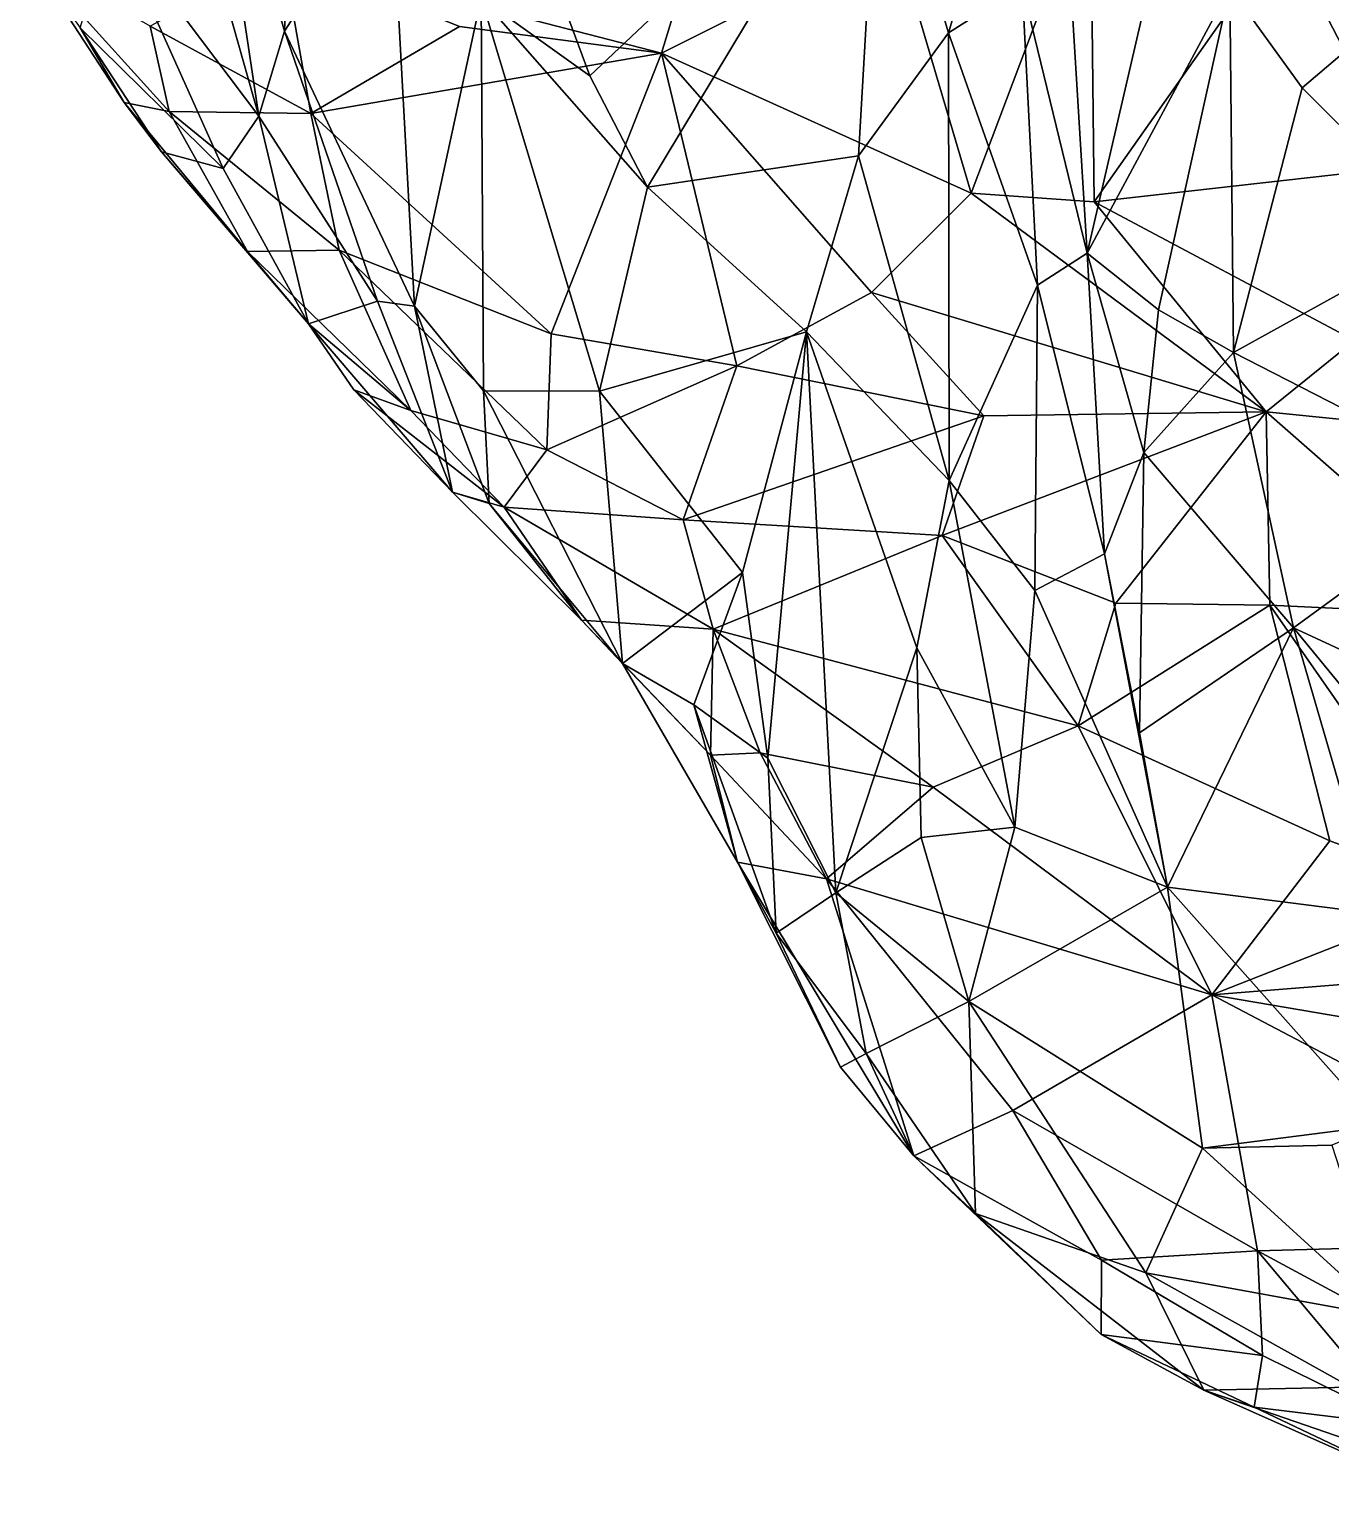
# Model space of a CAD drawing. Header units: metres. Extents: x 5.59 to 7.4, y 6.08 to 8.22.
# Drawn here: x 5.684 to 6.304, y 6.109 to 6.806 of the extents above; entities that cross this region are included whole.
import ezdxf

# ---------------------------------------------------------------- set-up
doc = ezdxf.new("R2010")
doc.units = ezdxf.units.M

msp = doc.modelspace()

# ---------------------------------------------------------------- linework, layer by layer
at = {"layer": '1', "color": 1}
for points in [[(5.7665, 6.9408, 3.6751), (5.8104, 6.9482, 3.58), (5.8053, 6.8047, 3.6392)], [(5.8104, 6.9482, 3.58), (5.8558, 6.8833, 3.5294), (5.8053, 6.8047, 3.6392)], [(5.7536, 6.9035, 3.7381), (5.7665, 6.9408, 3.6751), (5.793, 6.7643, 3.7113)], [(5.793, 6.7643, 3.7113), (5.7665, 6.9408, 3.6751), (5.8053, 6.8047, 3.6392)], [(5.9508, 6.7834, 3.4202), (5.9319, 6.8346, 3.439), (6.0886, 6.9135, 3.2811)], [(6.0886, 6.9135, 3.2811), (5.9783, 6.7304, 3.3942), (5.9508, 6.7834, 3.4202)], [(6.0886, 6.9135, 3.2811), (6.0789, 6.7453, 3.2877), (5.9783, 6.7304, 3.3942)], [(6.0789, 6.7453, 3.2877), (6.0886, 6.9135, 3.2811), (6.1218, 6.8039, 3.2232)], [(6.1487, 6.8937, 3.227), (6.1218, 6.8039, 3.2232), (6.0886, 6.9135, 3.2811)], [(5.7536, 6.9035, 3.7381), (5.793, 6.7643, 3.7113), (5.7233, 6.8569, 3.7881)], [(5.9851, 6.7942, 4.0413), (6.0179, 6.9023, 4.1498), (5.8045, 6.8409, 4.0871)], [(6.0179, 6.9023, 4.1498), (5.9851, 6.7942, 4.0413), (6.0965, 6.8501, 4.1118)], [(6.2344, 6.8993, 3.0341), (6.1879, 6.6989, 3.0913), (6.177, 6.8779, 3.1324)], [(6.256, 6.8255, 2.992), (6.1879, 6.6989, 3.0913), (6.2344, 6.8993, 3.0341)], [(6.1569, 6.8263, 3.1727), (6.1218, 6.8039, 3.2232), (6.1487, 6.8937, 3.227)], [(5.8053, 6.8047, 3.6392), (5.8558, 6.8833, 3.5294), (5.8672, 6.6736, 3.5796)], [(5.8672, 6.6736, 3.5796), (5.8558, 6.8833, 3.5294), (5.899, 6.8206, 3.4891)], [(6.0965, 6.8501, 4.1118), (6.1327, 6.7276, 3.9922), (6.1896, 6.8784, 4.1415)], [(6.1327, 6.7276, 3.9922), (6.1913, 6.7234, 3.9984), (6.1896, 6.8784, 4.1415)], [(6.177, 6.8779, 3.1324), (6.1879, 6.6989, 3.0913), (6.1569, 6.8263, 3.1727)], [(6.1913, 6.7234, 3.9984), (6.2816, 6.8516, 4.1274), (6.1896, 6.8784, 4.1415)], [(6.387, 6.8049, 4.0797), (6.4488, 6.862, 4.1205), (6.2816, 6.8516, 4.1274)], [(5.7079, 6.8064, 3.8556), (5.7233, 6.8569, 3.7881), (5.7761, 6.7393, 3.7446)], [(5.7761, 6.7393, 3.7446), (5.7233, 6.8569, 3.7881), (5.793, 6.7643, 3.7113)], [(5.9851, 6.7942, 4.0413), (6.1327, 6.7276, 3.9922), (6.0965, 6.8501, 4.1118)], [(6.3394, 6.74, 4.0156), (6.2816, 6.8516, 4.1274), (6.1913, 6.7234, 3.9984)], [(6.256, 6.8255, 2.992), (6.3748, 6.8496, 2.8773), (6.2905, 6.7777, 2.9465)], [(6.3394, 6.74, 4.0156), (6.387, 6.8049, 4.0797), (6.2816, 6.8516, 4.1274)], [(6.3748, 6.8496, 2.8773), (6.3602, 6.7083, 2.8748), (6.2905, 6.7777, 2.9465)], [(5.7288, 6.7707, 3.8999), (5.6836, 6.8404, 3.9751), (5.7079, 6.8064, 3.8556)], [(5.7503, 6.7665, 3.9474), (5.6836, 6.8404, 3.9751), (5.7288, 6.7707, 3.8999)], [(5.7412, 6.8071, 4.0153), (5.6836, 6.8404, 3.9751), (5.7503, 6.7665, 3.9474)], [(5.8045, 6.8409, 4.0871), (5.7412, 6.8071, 4.0153), (5.8179, 6.7655, 3.9927)], [(5.8887, 6.807, 4.043), (5.9851, 6.7942, 4.0413), (5.8045, 6.8409, 4.0871)], [(5.8045, 6.8409, 4.0871), (5.8179, 6.7655, 3.9927), (5.8887, 6.807, 4.043)], [(5.899, 6.8206, 3.4891), (5.9319, 6.8346, 3.439), (5.9508, 6.7834, 3.4202)], [(6.1569, 6.8263, 3.1727), (6.1643, 6.6837, 3.149), (6.1218, 6.8039, 3.2232)], [(6.1879, 6.6989, 3.0913), (6.1643, 6.6837, 3.149), (6.1569, 6.8263, 3.1727)], [(6.256, 6.8255, 2.992), (6.222, 6.6719, 3.0288), (6.1879, 6.6989, 3.0913)], [(6.222, 6.6719, 3.0288), (6.256, 6.8255, 2.992), (6.2578, 6.6516, 2.9768)], [(6.2905, 6.7777, 2.9465), (6.2578, 6.6516, 2.9768), (6.256, 6.8255, 2.992)], [(5.9002, 6.6333, 3.5198), (5.8672, 6.6736, 3.5796), (5.899, 6.8206, 3.4891)], [(5.9508, 6.7834, 3.4202), (5.9783, 6.7304, 3.3942), (5.899, 6.8206, 3.4891)], [(5.9554, 6.6332, 3.4409), (5.899, 6.8206, 3.4891), (5.9783, 6.7304, 3.3942)], [(5.899, 6.8206, 3.4891), (5.9554, 6.6332, 3.4409), (5.9002, 6.6333, 3.5198)], [(5.7466, 6.7472, 3.8339), (5.7079, 6.8064, 3.8556), (5.7761, 6.7393, 3.7446)], [(5.7079, 6.8064, 3.8556), (5.7466, 6.7472, 3.8339), (5.7288, 6.7707, 3.8999)], [(5.7412, 6.8071, 4.0153), (5.7503, 6.7665, 3.9474), (5.8179, 6.7655, 3.9927)], [(5.793, 6.7643, 3.7113), (5.8053, 6.8047, 3.6392), (5.8497, 6.6761, 3.6167)], [(5.8672, 6.6736, 3.5796), (5.8497, 6.6761, 3.6167), (5.8053, 6.8047, 3.6392)], [(5.8179, 6.7655, 3.9927), (5.9851, 6.7942, 4.0413), (5.8887, 6.807, 4.043)], [(6.0789, 6.7453, 3.2877), (6.1218, 6.8039, 3.2232), (6.1222, 6.5905, 3.2358)], [(6.1218, 6.8039, 3.2232), (6.1643, 6.6837, 3.149), (6.1222, 6.5905, 3.2358)], [(5.9324, 6.6605, 3.8929), (5.9851, 6.7942, 4.0413), (5.8179, 6.7655, 3.9927)], [(5.9324, 6.6605, 3.8929), (6.0209, 6.6452, 3.8878), (5.9851, 6.7942, 4.0413)], [(6.0209, 6.6452, 3.8878), (6.0851, 6.6802, 3.9343), (5.9851, 6.7942, 4.0413)], [(6.0851, 6.6802, 3.9343), (6.1327, 6.7276, 3.9922), (5.9851, 6.7942, 4.0413)], [(6.3602, 6.7083, 2.8748), (6.2578, 6.6516, 2.9768), (6.2905, 6.7777, 2.9465)], [(5.7288, 6.7707, 3.8999), (5.7466, 6.7472, 3.8339), (5.7876, 6.6997, 3.8551)], [(5.7288, 6.7707, 3.8999), (5.7876, 6.6997, 3.8551), (5.7503, 6.7665, 3.9474)], [(5.8314, 6.7004, 3.9115), (5.7503, 6.7665, 3.9474), (5.7876, 6.6997, 3.8551)], [(5.8179, 6.7655, 3.9927), (5.7503, 6.7665, 3.9474), (5.8314, 6.7004, 3.9115)], [(5.793, 6.7643, 3.7113), (5.8167, 6.6652, 3.7305), (5.7761, 6.7393, 3.7446)], [(5.793, 6.7643, 3.7113), (5.8497, 6.6761, 3.6167), (5.8167, 6.6652, 3.7305)], [(5.8179, 6.7655, 3.9927), (5.8314, 6.7004, 3.9115), (5.9324, 6.6605, 3.8929)], [(5.7761, 6.7393, 3.7446), (5.8167, 6.6652, 3.7305), (5.7466, 6.7472, 3.8339)], [(5.7466, 6.7472, 3.8339), (5.8167, 6.6652, 3.7305), (5.7876, 6.6997, 3.8551)], [(6.0542, 6.6614, 3.3286), (5.9783, 6.7304, 3.3942), (6.0789, 6.7453, 3.2877)], [(6.0542, 6.6614, 3.3286), (6.0789, 6.7453, 3.2877), (6.1222, 6.5905, 3.2358)], [(6.3154, 6.6573, 3.9308), (6.3394, 6.74, 4.0156), (6.1913, 6.7234, 3.9984)], [(5.9554, 6.6332, 3.4409), (5.9783, 6.7304, 3.3942), (6.0542, 6.6614, 3.3286)], [(6.2733, 6.6233, 3.8816), (6.1327, 6.7276, 3.9922), (6.0851, 6.6802, 3.9343)], [(6.1327, 6.7276, 3.9922), (6.2733, 6.6233, 3.8816), (6.1913, 6.7234, 3.9984)], [(6.1913, 6.7234, 3.9984), (6.2733, 6.6233, 3.8816), (6.3154, 6.6573, 3.9308)], [(6.3602, 6.7083, 2.8748), (6.3802, 6.5888, 2.8549), (6.2578, 6.6516, 2.9768)], [(5.8314, 6.7004, 3.9115), (5.7876, 6.6997, 3.8551), (5.8656, 6.6239, 3.7874)], [(5.8656, 6.6239, 3.7874), (5.7876, 6.6997, 3.8551), (5.8167, 6.6652, 3.7305)], [(5.9303, 6.6052, 3.8067), (5.9324, 6.6605, 3.8929), (5.8314, 6.7004, 3.9115)], [(5.8314, 6.7004, 3.9115), (5.8656, 6.6239, 3.7874), (5.9303, 6.6052, 3.8067)], [(6.1962, 6.5557, 3.1285), (6.1643, 6.6837, 3.149), (6.1879, 6.6989, 3.0913)], [(6.215, 6.604, 3.048), (6.1879, 6.6989, 3.0913), (6.222, 6.6719, 3.0288)], [(6.1879, 6.6989, 3.0913), (6.215, 6.604, 3.048), (6.1962, 6.5557, 3.1285)], [(6.0851, 6.6802, 3.9343), (6.0209, 6.6452, 3.8878), (6.1387, 6.6214, 3.8644)], [(6.2733, 6.6233, 3.8816), (6.0851, 6.6802, 3.9343), (6.1387, 6.6214, 3.8644)], [(6.1222, 6.5905, 3.2358), (6.1643, 6.6837, 3.149), (6.163, 6.5381, 3.1737)], [(6.163, 6.5381, 3.1737), (6.1643, 6.6837, 3.149), (6.1962, 6.5557, 3.1285)], [(5.8854, 6.585, 3.647), (5.8167, 6.6652, 3.7305), (5.8497, 6.6761, 3.6167)], [(5.8854, 6.585, 3.647), (5.8497, 6.6761, 3.6167), (5.8672, 6.6736, 3.5796)], [(5.9029, 6.5796, 3.5566), (5.8672, 6.6736, 3.5796), (5.9002, 6.6333, 3.5198)], [(5.8672, 6.6736, 3.5796), (5.9029, 6.5796, 3.5566), (5.8854, 6.585, 3.647)], [(6.215, 6.604, 3.048), (6.222, 6.6719, 3.0288), (6.2578, 6.6516, 2.9768)], [(5.8167, 6.6652, 3.7305), (5.8854, 6.585, 3.647), (5.8383, 6.6338, 3.7378)], [(5.8656, 6.6239, 3.7874), (5.8167, 6.6652, 3.7305), (5.8383, 6.6338, 3.7378)], [(5.9303, 6.6052, 3.8067), (6.0209, 6.6452, 3.8878), (5.9324, 6.6605, 3.8929)], [(6.0542, 6.6614, 3.3286), (6.0237, 6.5468, 3.3979), (5.9554, 6.6332, 3.4409)], [(6.0358, 6.4583, 3.3575), (6.0237, 6.5468, 3.3979), (6.0542, 6.6614, 3.3286)], [(6.0542, 6.6614, 3.3286), (6.0681, 6.394, 3.314), (6.0358, 6.4583, 3.3575)], [(6.1222, 6.5905, 3.2358), (6.1068, 6.5109, 3.2606), (6.0542, 6.6614, 3.3286)], [(6.0542, 6.6614, 3.3286), (6.1068, 6.5109, 3.2606), (6.0681, 6.394, 3.314)], [(6.3154, 6.6573, 3.9308), (6.2733, 6.6233, 3.8816), (6.3873, 6.6119, 3.8925)], [(6.215, 6.604, 3.048), (6.2578, 6.6516, 2.9768), (6.2864, 6.5204, 2.9747)], [(6.2578, 6.6516, 2.9768), (6.3802, 6.5888, 2.8549), (6.2864, 6.5204, 2.9747)], [(5.9953, 6.5719, 3.7642), (6.0209, 6.6452, 3.8878), (5.9303, 6.6052, 3.8067)], [(6.0209, 6.6452, 3.8878), (5.9953, 6.5719, 3.7642), (6.1387, 6.6214, 3.8644)], [(5.91, 6.5778, 3.7158), (5.8383, 6.6338, 3.7378), (5.8854, 6.585, 3.647)], [(5.8656, 6.6239, 3.7874), (5.8383, 6.6338, 3.7378), (5.91, 6.5778, 3.7158)], [(5.9002, 6.6333, 3.5198), (5.9665, 6.5033, 3.5086), (5.9029, 6.5796, 3.5566)], [(5.9665, 6.5033, 3.5086), (5.9002, 6.6333, 3.5198), (5.9554, 6.6332, 3.4409)], [(5.9554, 6.6332, 3.4409), (6.0237, 6.5468, 3.3979), (5.9665, 6.5033, 3.5086)], [(5.9303, 6.6052, 3.8067), (5.8656, 6.6239, 3.7874), (5.91, 6.5778, 3.7158)], [(6.2017, 6.5321, 3.7299), (6.2733, 6.6233, 3.8816), (6.1188, 6.5644, 3.7655)], [(6.1387, 6.6214, 3.8644), (6.1188, 6.5644, 3.7655), (6.2733, 6.6233, 3.8816)], [(6.2017, 6.5321, 3.7299), (6.2751, 6.5312, 3.7506), (6.2733, 6.6233, 3.8816)], [(6.3844, 6.5259, 3.7897), (6.3873, 6.6119, 3.8925), (6.2733, 6.6233, 3.8816)], [(6.2733, 6.6233, 3.8816), (6.2751, 6.5312, 3.7506), (6.3844, 6.5259, 3.7897)], [(6.1188, 6.5644, 3.7655), (6.1387, 6.6214, 3.8644), (5.9953, 6.5719, 3.7642)], [(5.91, 6.5778, 3.7158), (5.9953, 6.5719, 3.7642), (5.9303, 6.6052, 3.8067)], [(6.215, 6.604, 3.048), (6.2129, 6.4703, 3.0894), (6.1962, 6.5557, 3.1285)], [(6.2129, 6.4703, 3.0894), (6.215, 6.604, 3.048), (6.2864, 6.5204, 2.9747)], [(6.1222, 6.5905, 3.2358), (6.1535, 6.4253, 3.1913), (6.1068, 6.5109, 3.2606)], [(6.1222, 6.5905, 3.2358), (6.163, 6.5381, 3.1737), (6.1535, 6.4253, 3.1913)], [(6.3805, 6.4766, 2.8905), (6.2864, 6.5204, 2.9747), (6.3802, 6.5888, 2.8549)], [(5.9469, 6.524, 3.6227), (5.8854, 6.585, 3.647), (5.9029, 6.5796, 3.5566)], [(5.8854, 6.585, 3.647), (5.9469, 6.524, 3.6227), (5.91, 6.5778, 3.7158)], [(5.9029, 6.5796, 3.5566), (5.9665, 6.5033, 3.5086), (5.9469, 6.524, 3.6227)], [(5.9469, 6.524, 3.6227), (6.0096, 6.5197, 3.6801), (5.91, 6.5778, 3.7158)], [(6.0096, 6.5197, 3.6801), (5.9953, 6.5719, 3.7642), (5.91, 6.5778, 3.7158)], [(6.0096, 6.5197, 3.6801), (6.1188, 6.5644, 3.7655), (5.9953, 6.5719, 3.7642)], [(6.0096, 6.5197, 3.6801), (6.1837, 6.4737, 3.6701), (6.1188, 6.5644, 3.7655)], [(6.1837, 6.4737, 3.6701), (6.2017, 6.5321, 3.7299), (6.1188, 6.5644, 3.7655)], [(6.2263, 6.3967, 3.093), (6.163, 6.5381, 3.1737), (6.1962, 6.5557, 3.1285)], [(6.1962, 6.5557, 3.1285), (6.2129, 6.4703, 3.0894), (6.2263, 6.3967, 3.093)], [(6.0237, 6.5468, 3.3979), (6.0005, 6.4837, 3.458), (5.9665, 6.5033, 3.5086)], [(6.0005, 6.4837, 3.458), (6.0237, 6.5468, 3.3979), (6.0358, 6.4583, 3.3575)], [(6.1535, 6.4253, 3.1913), (6.163, 6.5381, 3.1737), (6.2263, 6.3967, 3.093)], [(6.1837, 6.4737, 3.6701), (6.2751, 6.5312, 3.7506), (6.2017, 6.5321, 3.7299)], [(6.3036, 6.4189, 3.6708), (6.2751, 6.5312, 3.7506), (6.1837, 6.4737, 3.6701)], [(6.3707, 6.3939, 3.6709), (6.3844, 6.5259, 3.7897), (6.2751, 6.5312, 3.7506)], [(6.2751, 6.5312, 3.7506), (6.3036, 6.4189, 3.6708), (6.3707, 6.3939, 3.6709)], [(6.0084, 6.4596, 3.5521), (5.9469, 6.524, 3.6227), (5.9665, 6.5033, 3.5086)], [(6.0096, 6.5197, 3.6801), (5.9469, 6.524, 3.6227), (6.0084, 6.4596, 3.5521)], [(6.0084, 6.4596, 3.5521), (6.0321, 6.4608, 3.5906), (6.0096, 6.5197, 3.6801)], [(6.0096, 6.5197, 3.6801), (6.0321, 6.4608, 3.5906), (6.1146, 6.4444, 3.6174)], [(6.0096, 6.5197, 3.6801), (6.1146, 6.4444, 3.6174), (6.1837, 6.4737, 3.6701)], [(6.2864, 6.5204, 2.9747), (6.2263, 6.3967, 3.093), (6.2129, 6.4703, 3.0894)], [(6.2864, 6.5204, 2.9747), (6.3261, 6.384, 3.0058), (6.2263, 6.3967, 3.093)], [(6.3624, 6.4277, 2.9516), (6.2864, 6.5204, 2.9747), (6.3805, 6.4766, 2.8905)], [(6.3261, 6.384, 3.0058), (6.2864, 6.5204, 2.9747), (6.3624, 6.4277, 2.9516)], [(6.0681, 6.394, 3.314), (6.1068, 6.5109, 3.2606), (6.1088, 6.4204, 3.2503)], [(6.1068, 6.5109, 3.2606), (6.1535, 6.4253, 3.1913), (6.1088, 6.4204, 3.2503)], [(6.0212, 6.4086, 3.4784), (5.9665, 6.5033, 3.5086), (6.0005, 6.4837, 3.458)], [(5.9665, 6.5033, 3.5086), (6.0212, 6.4086, 3.4784), (6.0084, 6.4596, 3.5521)], [(6.0397, 6.3749, 3.3982), (6.0005, 6.4837, 3.458), (6.0358, 6.4583, 3.3575)], [(6.0005, 6.4837, 3.458), (6.0397, 6.3749, 3.3982), (6.0212, 6.4086, 3.4784)], [(6.1146, 6.4444, 3.6174), (6.2474, 6.3455, 3.591), (6.1837, 6.4737, 3.6701)], [(6.1837, 6.4737, 3.6701), (6.2474, 6.3455, 3.591), (6.3036, 6.4189, 3.6708)], [(6.0084, 6.4596, 3.5521), (6.0637, 6.4007, 3.5403), (6.0321, 6.4608, 3.5906)], [(6.0212, 6.4086, 3.4784), (6.0637, 6.4007, 3.5403), (6.0084, 6.4596, 3.5521)], [(6.1146, 6.4444, 3.6174), (6.0321, 6.4608, 3.5906), (6.0637, 6.4007, 3.5403)], [(6.0358, 6.4583, 3.3575), (6.0681, 6.394, 3.314), (6.0397, 6.3749, 3.3982)], [(6.0637, 6.4007, 3.5403), (6.2474, 6.3455, 3.591), (6.1146, 6.4444, 3.6174)], [(6.1315, 6.3423, 3.2412), (6.0681, 6.394, 3.314), (6.1088, 6.4204, 3.2503)], [(6.1315, 6.3423, 3.2412), (6.1088, 6.4204, 3.2503), (6.1535, 6.4253, 3.1913)], [(6.1535, 6.4253, 3.1913), (6.2263, 6.3967, 3.093), (6.1315, 6.3423, 3.2412)], [(6.3036, 6.4189, 3.6708), (6.2474, 6.3455, 3.591), (6.3707, 6.3939, 3.6709)], [(6.0703, 6.311, 3.403), (6.0212, 6.4086, 3.4784), (6.0397, 6.3749, 3.3982)], [(6.1054, 6.2687, 3.4366), (6.0212, 6.4086, 3.4784), (6.0703, 6.311, 3.403)], [(6.0212, 6.4086, 3.4784), (6.1054, 6.2687, 3.4366), (6.0637, 6.4007, 3.5403)], [(6.1054, 6.2687, 3.4366), (6.1525, 6.2903, 3.5059), (6.0637, 6.4007, 3.5403)], [(6.0637, 6.4007, 3.5403), (6.1525, 6.2903, 3.5059), (6.2474, 6.3455, 3.591)], [(6.0681, 6.394, 3.314), (6.0826, 6.3175, 3.3339), (6.0397, 6.3749, 3.3982)], [(6.0826, 6.3175, 3.3339), (6.0681, 6.394, 3.314), (6.1315, 6.3423, 3.2412)], [(6.2263, 6.3967, 3.093), (6.2429, 6.2724, 3.1396), (6.1315, 6.3423, 3.2412)], [(6.3274, 6.2832, 3.0576), (6.2263, 6.3967, 3.093), (6.3261, 6.384, 3.0058)], [(6.2429, 6.2724, 3.1396), (6.2263, 6.3967, 3.093), (6.3274, 6.2832, 3.0576)], [(6.383, 6.3563, 3.6413), (6.3707, 6.3939, 3.6709), (6.2474, 6.3455, 3.591)], [(6.0397, 6.3749, 3.3982), (6.0826, 6.3175, 3.3339), (6.0703, 6.311, 3.403)], [(6.2474, 6.3455, 3.591), (6.3742, 6.3238, 3.6087), (6.383, 6.3563, 3.6413)], [(6.1525, 6.2903, 3.5059), (6.2692, 6.2235, 3.5138), (6.2474, 6.3455, 3.591)], [(6.4692, 6.2289, 3.5712), (6.3742, 6.3238, 3.6087), (6.2474, 6.3455, 3.591)], [(6.4692, 6.2289, 3.5712), (6.2474, 6.3455, 3.591), (6.2692, 6.2235, 3.5138)], [(6.1348, 6.2412, 3.3211), (6.0826, 6.3175, 3.3339), (6.1315, 6.3423, 3.2412)], [(6.2159, 6.2129, 3.224), (6.1315, 6.3423, 3.2412), (6.2429, 6.2724, 3.1396)], [(6.2159, 6.2129, 3.224), (6.1348, 6.2412, 3.3211), (6.1315, 6.3423, 3.2412)], [(6.0826, 6.3175, 3.3339), (6.1054, 6.2687, 3.4366), (6.0703, 6.311, 3.403)], [(6.1054, 6.2687, 3.4366), (6.0826, 6.3175, 3.3339), (6.1348, 6.2412, 3.3211)], [(6.1054, 6.2687, 3.4366), (6.1948, 6.219, 3.4656), (6.1525, 6.2903, 3.5059)], [(6.1525, 6.2903, 3.5059), (6.1948, 6.219, 3.4656), (6.2692, 6.2235, 3.5138)], [(6.2429, 6.2724, 3.1396), (6.3274, 6.2832, 3.0576), (6.3046, 6.2738, 3.0853)], [(6.2429, 6.2724, 3.1396), (6.3046, 6.2738, 3.0853), (6.3311, 6.192, 3.1286)], [(6.1948, 6.219, 3.4656), (6.1054, 6.2687, 3.4366), (6.1946, 6.1835, 3.3946)], [(6.1054, 6.2687, 3.4366), (6.1348, 6.2412, 3.3211), (6.1946, 6.1835, 3.3946)], [(6.2159, 6.2129, 3.224), (6.2429, 6.2724, 3.1396), (6.3311, 6.192, 3.1286)], [(6.2436, 6.157, 3.2876), (6.1348, 6.2412, 3.3211), (6.2159, 6.2129, 3.224)], [(6.1348, 6.2412, 3.3211), (6.2436, 6.157, 3.2876), (6.1946, 6.1835, 3.3946)], [(6.2692, 6.2235, 3.5138), (6.3827, 6.1623, 3.4889), (6.4692, 6.2289, 3.5712)], [(6.2716, 6.1736, 3.4571), (6.1948, 6.219, 3.4656), (6.1946, 6.1835, 3.3946)], [(6.2692, 6.2235, 3.5138), (6.1948, 6.219, 3.4656), (6.2716, 6.1736, 3.4571)], [(6.3391, 6.1401, 3.4408), (6.3827, 6.1623, 3.4889), (6.2692, 6.2235, 3.5138)], [(6.3391, 6.1401, 3.4408), (6.2692, 6.2235, 3.5138), (6.2716, 6.1736, 3.4571)], [(6.3311, 6.192, 3.1286), (6.3137, 6.1585, 3.1897), (6.2159, 6.2129, 3.224)], [(6.2436, 6.157, 3.2876), (6.2159, 6.2129, 3.224), (6.3137, 6.1585, 3.1897)], [(6.2676, 6.1489, 3.3955), (6.1946, 6.1835, 3.3946), (6.2436, 6.157, 3.2876)], [(6.1946, 6.1835, 3.3946), (6.2676, 6.1489, 3.3955), (6.2716, 6.1736, 3.4571)], [(6.3391, 6.1401, 3.4408), (6.2716, 6.1736, 3.4571), (6.2676, 6.1489, 3.3955)], [(6.2436, 6.157, 3.2876), (6.3137, 6.1585, 3.1897), (6.3497, 6.1204, 3.25)], [(6.3497, 6.1204, 3.25), (6.3524, 6.1086, 3.3324), (6.2436, 6.157, 3.2876)], [(6.2676, 6.1489, 3.3955), (6.2436, 6.157, 3.2876), (6.3524, 6.1086, 3.3324)], [(6.3391, 6.1401, 3.4408), (6.2676, 6.1489, 3.3955), (6.3524, 6.1086, 3.3324)]]:
    msp.add_3dface(points, dxfattribs=at)

doc.saveas('drawing.dxf')
